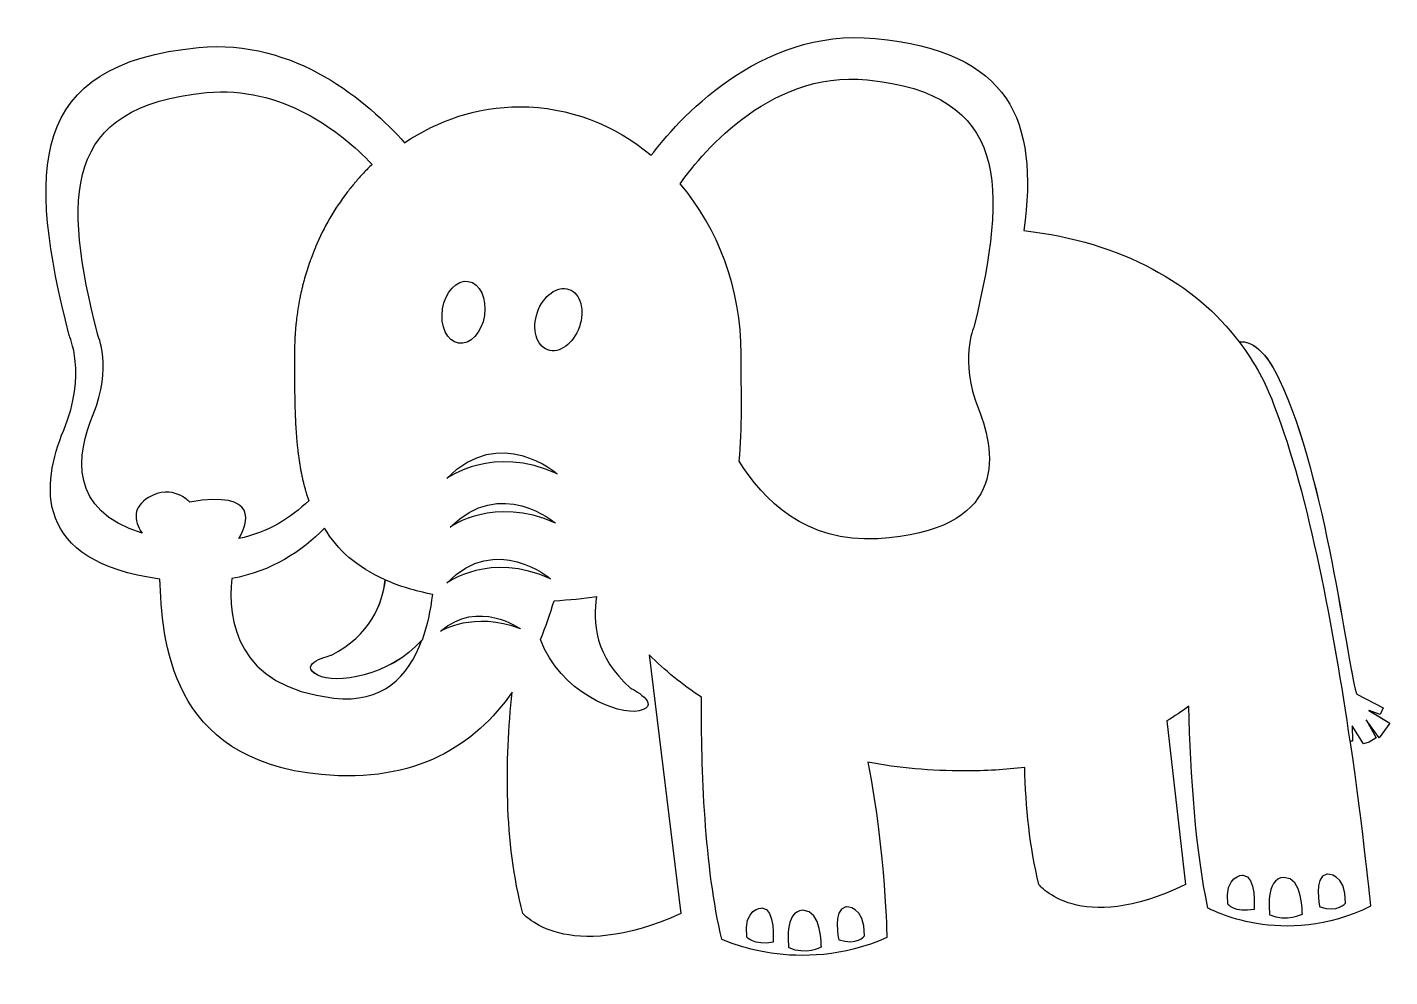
# Model space of a CAD drawing. Header units: centimetres. Extents: x -18.6 to 18.4, y -11.4 to 14.4.
import ezdxf

# ---------------------------------------------------------------- set-up
doc = ezdxf.new("R2010")
doc.units = ezdxf.units.CM
doc.header["$MEASUREMENT"] = 0
doc.layers.add('Layer 1', color=7, linetype='Continuous')

msp = doc.modelspace()

# ---------------------------------------------------------------- linework, layer by layer
at = {"layer": 'Layer 1', "color": 253}
for points, knots in [([(18.41914, -4.52965), (18.41914, -4.52965), (17.85574, -4.19004), (17.85574, -4.19004), (17.85574, -4.19004), (17.85574, -4.19004), (18.15899, -4.29574), (18.15899, -4.29574), (18.15899, -4.29574), (18.15899, -4.29574), (18.23796, -4.11673), (18.23796, -4.11673), (18.23796, -4.11673), (18.23796, -4.11673), (17.526, -3.74341), (17.526, -3.74341), (17.526, -3.74341), (17.52106, -3.73125), (17.51456, -3.71729), (17.50975, -3.70103), (17.50975, -3.70103), (17.24502, -2.82426), (16.69763, 2.08433), (15.42058, 4.80372), (15.42058, 4.80372), (14.98033, 5.74116), (14.5514, 5.84481), (14.33651, 5.82471), (14.33651, 5.82471), (14.33651, 5.82423), (14.33386, 5.82435), (14.33169, 5.82447), (14.33169, 5.82447), (13.13133, 7.40489), (11.16856, 8.52592), (8.48794, 8.8447), (8.48794, 8.8447), (8.88991, 11.83724), (8.12185, 13.70659), (4.44431, 14.05883), (4.44431, 14.05883), (1.27288, 14.36256), (-0.96364, 11.77343), (-1.63034, 10.88764), (-1.63034, 10.88764), (-2.62882, 11.71397), (-3.86445, 12.20345), (-5.20242, 12.20345), (-5.20242, 12.20345), (-6.34765, 12.20345), (-7.41775, 11.84554), (-8.32847, 11.22448), (-8.32847, 11.22448), (-9.31286, 12.33094), (-11.29862, 14.06317), (-13.92386, 13.81156), (-13.92386, 13.81156), (-18.57411, 13.36613), (-18.57387, 10.49699), (-17.43622, 5.9953), (-17.43622, 5.9953), (-17.43622, 5.9953), (-16.94156, 4.95649), (-17.58466, 3.4229), (-17.58466, 3.4229), (-18.18936, 1.98068), (-18.44313, -0.16097), (-14.9747, -0.61699), (-14.9747, -0.61699), (-14.90765, -2.24027), (-14.74115, -5.53582), (-10.5946, -5.92731), (-10.5946, -5.92731), (-8.0145, -6.17085), (-6.4076, -5.12639), (-5.40731, -3.68874), (-5.40731, -3.68874), (-5.60318, -5.54665), (-5.63448, -7.75283), (-5.1173, -9.69814), (-5.1173, -9.69814), (-5.1173, -9.69814), (-3.94667, -11.10256), (-0.82556, -9.69814), (-0.82556, -9.69814), (-0.82556, -9.69814), (-1.68415, -2.67485), (-1.68415, -2.67485), (-1.68415, -2.67485), (-1.26942, -3.09343), (-0.7951, -3.47999), (-0.26926, -3.82874), (-0.26926, -3.82874), (-0.27805, -5.78861), (-0.18523, -8.45034), (0.28439, -10.39781), (0.28439, -10.39781), (0.28439, -10.39781), (2.37524, -11.41519), (4.76489, -10.35158), (4.76489, -10.35158), (4.76489, -10.35158), (4.74214, -8.12481), (4.25048, -5.59323), (4.25048, -5.59323), (5.08896, -5.7466), (5.96826, -5.82846), (6.87416, -5.82846), (6.87416, -5.82846), (7.44647, -5.82846), (7.99122, -5.79463), (8.51044, -5.73191), (8.51044, -5.73191), (8.53392, -6.80539), (8.64431, -7.89451), (8.89495, -8.91225), (8.89495, -8.91225), (8.89495, -8.91225), (9.9795, -10.31655), (12.8714, -8.91225), (12.8714, -8.91225), (12.8714, -8.91225), (12.36831, -4.47039), (12.36831, -4.47039), (12.36831, -4.47039), (12.57501, -4.34507), (12.77256, -4.21264), (12.96061, -4.0724), (12.96061, -4.0724), (13.01213, -5.96763), (13.15347, -8.00708), (13.48164, -9.55054), (13.48164, -9.55054), (13.48164, -9.55054), (15.5418, -10.68698), (17.89617, -9.49902), (17.89617, -9.49902), (17.89617, -9.49902), (17.71078, -7.54336), (17.33987, -5.00371), (17.33987, -5.00371), (17.34107, -5.00985), (17.3418, -5.01623), (17.34252, -5.02213), (17.34252, -5.02213), (17.34252, -5.02213), (17.40849, -5.01719), (17.40849, -5.01719), (17.40849, -5.01719), (17.40849, -5.01719), (17.40006, -4.59993), (17.40006, -4.59993), (17.40006, -4.59993), (17.40006, -4.59993), (17.70825, -5.09435), (17.70825, -5.09435), (17.70825, -5.09435), (17.70825, -5.09435), (17.8609, -5.04764), (17.8609, -5.04764), (17.8609, -5.04764), (17.8609, -5.04764), (18.04942, -4.92774), (18.04942, -4.92774), (18.04942, -4.92774), (18.04942, -4.92774), (17.77627, -4.44319), (17.77627, -4.44319), (17.77627, -4.44319), (17.77627, -4.44319), (18.12972, -4.92858), (18.12972, -4.92858), (18.12972, -4.92858), (18.12972, -4.92858), (18.41913, -4.52962), (18.41913, -4.52962), (18.41913, -4.52962), (18.41913, -4.52962), (18.41914, -4.52965), (18.41914, -4.52965)], [0, 0, 0, 0, 0.02173913, 0.02173913, 0.02173913, 0.02173913, 0.04347826, 0.04347826, 0.04347826, 0.04347826, 0.06521739, 0.06521739, 0.06521739, 0.06521739, 0.08695652, 0.08695652, 0.08695652, 0.08695652, 0.10869565, 0.10869565, 0.10869565, 0.10869565, 0.13043478, 0.13043478, 0.13043478, 0.13043478, 0.15217391, 0.15217391, 0.15217391, 0.15217391, 0.17391304, 0.17391304, 0.17391304, 0.17391304, 0.19565217, 0.19565217, 0.19565217, 0.19565217, 0.2173913, 0.2173913, 0.2173913, 0.2173913, 0.23913043, 0.23913043, 0.23913043, 0.23913043, 0.26086957, 0.26086957, 0.26086957, 0.26086957, 0.2826087, 0.2826087, 0.2826087, 0.2826087, 0.30434783, 0.30434783, 0.30434783, 0.30434783, 0.32608696, 0.32608696, 0.32608696, 0.32608696, 0.34782609, 0.34782609, 0.34782609, 0.34782609, 0.36956522, 0.36956522, 0.36956522, 0.36956522, 0.39130435, 0.39130435, 0.39130435, 0.39130435, 0.41304348, 0.41304348, 0.41304348, 0.41304348, 0.43478261, 0.43478261, 0.43478261, 0.43478261, 0.45652174, 0.45652174, 0.45652174, 0.45652174, 0.47826087, 0.47826087, 0.47826087, 0.47826087, 0.5, 0.5, 0.5, 0.5, 0.52173913, 0.52173913, 0.52173913, 0.52173913, 0.54347826, 0.54347826, 0.54347826, 0.54347826, 0.56521739, 0.56521739, 0.56521739, 0.56521739, 0.58695652, 0.58695652, 0.58695652, 0.58695652, 0.60869565, 0.60869565, 0.60869565, 0.60869565, 0.63043478, 0.63043478, 0.63043478, 0.63043478, 0.65217391, 0.65217391, 0.65217391, 0.65217391, 0.67391304, 0.67391304, 0.67391304, 0.67391304, 0.69565217, 0.69565217, 0.69565217, 0.69565217, 0.7173913, 0.7173913, 0.7173913, 0.7173913, 0.73913043, 0.73913043, 0.73913043, 0.73913043, 0.76086957, 0.76086957, 0.76086957, 0.76086957, 0.7826087, 0.7826087, 0.7826087, 0.7826087, 0.80434783, 0.80434783, 0.80434783, 0.80434783, 0.82608696, 0.82608696, 0.82608696, 0.82608696, 0.84782609, 0.84782609, 0.84782609, 0.84782609, 0.86956522, 0.86956522, 0.86956522, 0.86956522, 0.89130435, 0.89130435, 0.89130435, 0.89130435, 0.91304348, 0.91304348, 0.91304348, 0.91304348, 0.93478261, 0.93478261, 0.93478261, 0.93478261, 0.95652174, 0.95652174, 0.95652174, 0.95652174, 1, 1, 1, 1]), ([(-10.24823, -3.84959), (-12.91597, -3.54176), (-13.13616, -1.70926), (-13.01806, -0.60725), (-13.01806, -0.60725), (-11.94109, -0.40645), (-11.11814, 0.1324), (-10.50249, 0.76141), (-10.50249, 0.76141), (-10.15301, 0.17911), (-9.63114, -0.2981), (-8.85261, -0.63891), (-8.85261, -0.63891), (-8.93134, -1.29585), (-9.25771, -2.14252), (-10.31734, -2.6845), (-10.31734, -2.6845), (-10.31734, -2.6845), (-11.29234, -2.91468), (-10.6844, -3.22864), (-10.6844, -3.22864), (-10.21261, -3.4723), (-8.7427, -3.27294), (-7.85679, -2.2741), (-7.85679, -2.2741), (-8.22433, -3.28486), (-8.93556, -4.00103), (-10.24825, -3.84958), (-10.24825, -3.84958), (-10.24825, -3.84958), (-10.24823, -3.84959), (-10.24823, -3.84959)], [0, 0, 0, 0, 0.11111111, 0.11111111, 0.11111111, 0.11111111, 0.22222222, 0.22222222, 0.22222222, 0.22222222, 0.33333333, 0.33333333, 0.33333333, 0.33333333, 0.44444444, 0.44444444, 0.44444444, 0.44444444, 0.55555556, 0.55555556, 0.55555556, 0.55555556, 0.66666667, 0.66666667, 0.66666667, 0.66666667, 0.77777778, 0.77777778, 0.77777778, 0.77777778, 1, 1, 1, 1])]:
    msp.add_open_spline(points, degree=3, knots=knots, dxfattribs=at)
at = {"layer": 'Layer 1', "color": 197}
for points, knots in [([(7.12856, 6.21728), (8.06636, 10.08671), (8.0666, 12.55256), (4.23305, 12.93527), (4.23305, 12.93527), (1.495, 13.20867), (-0.39866, 10.75449), (-0.84505, 10.11163), (-0.84505, 10.11163), (0.17955, 8.90729), (0.80941, 7.28004), (0.80941, 5.48726), (0.80941, 5.48726), (0.80941, 4.44761), (0.84661, 3.46334), (0.75752, 2.58489), (0.75752, 2.58489), (1.40086, 1.53477), (2.56426, 0.35776), (4.51824, 0.47754), (4.51824, 0.47754), (7.98474, 0.69014), (7.78093, 2.68854), (7.25051, 4.00652), (7.25051, 4.00652), (6.72069, 5.3245), (7.12856, 6.21728), (7.12856, 6.21728)], [0, 0, 0, 0, 0.125, 0.125, 0.125, 0.125, 0.25, 0.25, 0.25, 0.25, 0.375, 0.375, 0.375, 0.375, 0.5, 0.5, 0.5, 0.5, 0.625, 0.625, 0.625, 0.625, 0.75, 0.75, 0.75, 0.75, 1, 1, 1, 1]), ([(-15.27842, 1.59905), (-14.63243, 1.98248), (-14.16221, 1.47277), (-14.16221, 1.47277), (-14.16221, 1.47277), (-12.24519, 1.79637), (-12.59407, 0.88168), (-12.82846, 0.47839), (-12.82846, 0.47839), (-12.0356, 0.65126), (-11.41321, 1.04516), (-10.9307, 1.50889), (-10.9307, 1.50889), (-10.93684, 1.52671), (-10.94238, 1.54525), (-10.9484, 1.56318), (-10.9484, 1.56318), (-10.95948, 1.59532), (-10.97007, 1.62759), (-10.98042, 1.66021), (-10.98042, 1.66021), (-10.99306, 1.70018), (-11.00558, 1.74051), (-11.01738, 1.78144), (-11.01738, 1.78144), (-11.02725, 1.81527), (-11.03676, 1.84958), (-11.04591, 1.88425), (-11.04591, 1.88425), (-11.05687, 1.92446), (-11.06722, 1.96503), (-11.07697, 2.00584), (-11.07697, 2.00584), (-11.08588, 2.04196), (-11.09443, 2.07807), (-11.10237, 2.11431), (-11.10237, 2.11431), (-11.11152, 2.15476), (-11.12007, 2.19533), (-11.12849, 2.23626), (-11.12849, 2.23626), (-11.13607, 2.27394), (-11.14342, 2.31162), (-11.15052, 2.34978), (-11.15052, 2.34978), (-11.1581, 2.39047), (-11.16497, 2.43152), (-11.17195, 2.47293), (-11.17195, 2.47293), (-11.17845, 2.51206), (-11.18483, 2.5513), (-11.19073, 2.59103), (-11.19073, 2.59103), (-11.19687, 2.63196), (-11.20265, 2.67337), (-11.20819, 2.71503), (-11.20819, 2.71503), (-11.21361, 2.75572), (-11.21915, 2.79629), (-11.22408, 2.83746), (-11.22408, 2.83746), (-11.22902, 2.87887), (-11.23359, 2.92065), (-11.23792, 2.96254), (-11.23792, 2.96254), (-11.24237, 3.00455), (-11.24695, 3.04645), (-11.25092, 3.08894), (-11.25092, 3.08894), (-11.25477, 3.13107), (-11.25826, 3.17369), (-11.26163, 3.21631), (-11.26163, 3.21631), (-11.26536, 3.25893), (-11.26909, 3.30178), (-11.27198, 3.345), (-11.27198, 3.345), (-11.27499, 3.38762), (-11.27776, 3.43083), (-11.28029, 3.47405), (-11.28029, 3.47405), (-11.28318, 3.51799), (-11.28595, 3.56193), (-11.28812, 3.60623), (-11.28812, 3.60623), (-11.29041, 3.64933), (-11.29221, 3.69279), (-11.29414, 3.73613), (-11.29414, 3.73613), (-11.29631, 3.78152), (-11.29835, 3.82666), (-11.30028, 3.87241), (-11.30028, 3.87241), (-11.30185, 3.91587), (-11.30305, 3.95969), (-11.30425, 4.00351), (-11.30425, 4.00351), (-11.30582, 4.0495), (-11.30714, 4.09512), (-11.30846, 4.14147), (-11.30846, 4.14147), (-11.30966, 4.18698), (-11.31027, 4.23308), (-11.31111, 4.27895), (-11.31111, 4.27895), (-11.31195, 4.32421), (-11.31292, 4.36924), (-11.31364, 4.41499), (-11.31364, 4.41499), (-11.31412, 4.46158), (-11.31472, 4.50889), (-11.31521, 4.55608), (-11.31521, 4.55608), (-11.31557, 4.60171), (-11.31641, 4.64709), (-11.31665, 4.69308), (-11.31665, 4.69308), (-11.31701, 4.74328), (-11.31713, 4.79396), (-11.31713, 4.84452), (-11.31713, 4.84452), (-11.31761, 4.88714), (-11.31797, 4.92963), (-11.31797, 4.97237), (-11.31797, 4.97237), (-11.31809, 5.03726), (-11.31833, 5.10287), (-11.31833, 5.16824), (-11.31833, 5.16824), (-11.31833, 5.1981), (-11.31833, 5.22759), (-11.31833, 5.25745), (-11.31833, 5.25745), (-11.31833, 5.35159), (-11.31833, 5.44609), (-11.31833, 5.5412), (-11.31833, 5.5412), (-11.31833, 5.66327), (-11.31484, 5.7845), (-11.30906, 5.90488), (-11.30906, 5.90488), (-11.30713, 5.94364), (-11.30376, 5.98181), (-11.30148, 6.02021), (-11.30148, 6.02021), (-11.29618, 6.10183), (-11.29077, 6.18345), (-11.28306, 6.26423), (-11.28306, 6.26423), (-11.27861, 6.30889), (-11.27295, 6.35271), (-11.26789, 6.39702), (-11.26789, 6.39702), (-11.25934, 6.47142), (-11.25067, 6.54582), (-11.23996, 6.61961), (-11.23996, 6.61961), (-11.23358, 6.66463), (-11.22575, 6.70918), (-11.21865, 6.7536), (-11.21865, 6.7536), (-11.20661, 6.82631), (-11.19421, 6.89891), (-11.18025, 6.97078), (-11.18025, 6.97078), (-11.1717, 7.014), (-11.16267, 7.05698), (-11.1534, 7.09983), (-11.1534, 7.09983), (-11.13787, 7.1729), (-11.12114, 7.24562), (-11.10368, 7.31785), (-11.10368, 7.31785), (-11.09369, 7.35782), (-11.08358, 7.39779), (-11.07322, 7.43751), (-11.07322, 7.43751), (-11.05324, 7.51311), (-11.03181, 7.58799), (-11.00966, 7.66239), (-11.00966, 7.66239), (-10.99919, 7.69742), (-10.98907, 7.73245), (-10.978, 7.76737), (-10.978, 7.76737), (-10.95236, 7.84851), (-10.92515, 7.92857), (-10.89674, 8.00826), (-10.89674, 8.00826), (-10.88723, 8.03499), (-10.87832, 8.06195), (-10.86845, 8.08844), (-10.86845, 8.08844), (-10.83378, 8.18246), (-10.79718, 8.27516), (-10.75902, 8.36689), (-10.75902, 8.36689), (-10.7542, 8.37833), (-10.74987, 8.39), (-10.74493, 8.40156), (-10.74493, 8.40156), (-10.51752, 8.9386), (-10.22763, 9.43603), (-9.8867, 9.88314), (-9.8867, 9.88314), (-9.88393, 9.88663), (-9.88128, 9.89), (-9.87863, 9.89349), (-9.87863, 9.89349), (-9.81302, 9.97908), (-9.7456, 10.06287), (-9.67602, 10.14449), (-9.67602, 10.14449), (-9.67253, 10.14894), (-9.6688, 10.15316), (-9.66506, 10.15761), (-9.66506, 10.15761), (-9.59536, 10.23935), (-9.52421, 10.31893), (-9.45077, 10.39658), (-9.45077, 10.39658), (-9.44812, 10.39947), (-9.44547, 10.40236), (-9.44294, 10.40513), (-9.44294, 10.40513), (-9.36722, 10.48531), (-9.28993, 10.5632), (-9.21048, 10.63868), (-9.21048, 10.63868), (-10.09363, 11.56023), (-11.67116, 12.78274), (-13.70736, 12.58748), (-13.70736, 12.58748), (-17.61952, 12.21308), (-17.6194, 9.79911), (-16.6621, 6.01179), (-16.6621, 6.01179), (-16.6621, 6.01179), (-16.24593, 5.13791), (-16.78694, 3.84714), (-16.78694, 3.84714), (-17.23911, 2.76993), (-17.45664, 1.22876), (-15.4562, 0.62815), (-15.4562, 0.62815), (-15.69468, 0.98136), (-15.70648, 1.34505), (-15.27839, 1.59906), (-15.27839, 1.59906), (-15.27839, 1.59906), (-15.27842, 1.59905), (-15.27842, 1.59905)], [0, 0, 0, 0, 0.015625, 0.015625, 0.015625, 0.015625, 0.03125, 0.03125, 0.03125, 0.03125, 0.046875, 0.046875, 0.046875, 0.046875, 0.0625, 0.0625, 0.0625, 0.0625, 0.078125, 0.078125, 0.078125, 0.078125, 0.09375, 0.09375, 0.09375, 0.09375, 0.109375, 0.109375, 0.109375, 0.109375, 0.125, 0.125, 0.125, 0.125, 0.140625, 0.140625, 0.140625, 0.140625, 0.15625, 0.15625, 0.15625, 0.15625, 0.171875, 0.171875, 0.171875, 0.171875, 0.1875, 0.1875, 0.1875, 0.1875, 0.203125, 0.203125, 0.203125, 0.203125, 0.21875, 0.21875, 0.21875, 0.21875, 0.234375, 0.234375, 0.234375, 0.234375, 0.25, 0.25, 0.25, 0.25, 0.265625, 0.265625, 0.265625, 0.265625, 0.28125, 0.28125, 0.28125, 0.28125, 0.296875, 0.296875, 0.296875, 0.296875, 0.3125, 0.3125, 0.3125, 0.3125, 0.328125, 0.328125, 0.328125, 0.328125, 0.34375, 0.34375, 0.34375, 0.34375, 0.359375, 0.359375, 0.359375, 0.359375, 0.375, 0.375, 0.375, 0.375, 0.390625, 0.390625, 0.390625, 0.390625, 0.40625, 0.40625, 0.40625, 0.40625, 0.421875, 0.421875, 0.421875, 0.421875, 0.4375, 0.4375, 0.4375, 0.4375, 0.453125, 0.453125, 0.453125, 0.453125, 0.46875, 0.46875, 0.46875, 0.46875, 0.484375, 0.484375, 0.484375, 0.484375, 0.5, 0.5, 0.5, 0.5, 0.515625, 0.515625, 0.515625, 0.515625, 0.53125, 0.53125, 0.53125, 0.53125, 0.546875, 0.546875, 0.546875, 0.546875, 0.5625, 0.5625, 0.5625, 0.5625, 0.578125, 0.578125, 0.578125, 0.578125, 0.59375, 0.59375, 0.59375, 0.59375, 0.609375, 0.609375, 0.609375, 0.609375, 0.625, 0.625, 0.625, 0.625, 0.640625, 0.640625, 0.640625, 0.640625, 0.65625, 0.65625, 0.65625, 0.65625, 0.671875, 0.671875, 0.671875, 0.671875, 0.6875, 0.6875, 0.6875, 0.6875, 0.703125, 0.703125, 0.703125, 0.703125, 0.71875, 0.71875, 0.71875, 0.71875, 0.734375, 0.734375, 0.734375, 0.734375, 0.75, 0.75, 0.75, 0.75, 0.765625, 0.765625, 0.765625, 0.765625, 0.78125, 0.78125, 0.78125, 0.78125, 0.796875, 0.796875, 0.796875, 0.796875, 0.8125, 0.8125, 0.8125, 0.8125, 0.828125, 0.828125, 0.828125, 0.828125, 0.84375, 0.84375, 0.84375, 0.84375, 0.859375, 0.859375, 0.859375, 0.859375, 0.875, 0.875, 0.875, 0.875, 0.890625, 0.890625, 0.890625, 0.890625, 0.90625, 0.90625, 0.90625, 0.90625, 0.921875, 0.921875, 0.921875, 0.921875, 0.9375, 0.9375, 0.9375, 0.9375, 0.953125, 0.953125, 0.953125, 0.953125, 0.96875, 0.96875, 0.96875, 0.96875, 1, 1, 1, 1]), ([(-6.59815, 7.46435), (-6.91236, 7.51287), (-7.22488, 7.17699), (-7.29795, 6.71423), (-7.29795, 6.71423), (-7.36994, 6.25051), (-7.17407, 5.83566), (-6.86083, 5.78606), (-6.86083, 5.78606), (-6.54711, 5.73682), (-6.23362, 6.0733), (-6.16115, 6.53618), (-6.16115, 6.53618), (-6.0888, 6.9993), (-6.2843, 7.41499), (-6.59815, 7.46435)], [0, 0, 0, 0, 0.2, 0.2, 0.2, 0.2, 0.4, 0.4, 0.4, 0.4, 0.6, 0.6, 0.6, 0.6, 1, 1, 1, 1]), ([(-3.8648, 7.24681), (-4.17852, 7.35696), (-4.56292, 7.07947), (-4.72243, 6.62502), (-4.72243, 6.62502), (-4.88194, 6.17201), (-4.7559, 5.71491), (-4.44157, 5.60415), (-4.44157, 5.60415), (-4.12712, 5.494), (-3.74273, 5.77221), (-3.58358, 6.22558), (-3.58358, 6.22558), (-3.42407, 6.67931), (-3.54999, 7.13569), (-3.8648, 7.24681)], [0, 0, 0, 0, 0.2, 0.2, 0.2, 0.2, 0.4, 0.4, 0.4, 0.4, 0.6, 0.6, 0.6, 0.6, 1, 1, 1, 1]), ([(18.42023, -4.53001), (18.42023, -4.53001), (17.85695, -4.19052), (17.85695, -4.19052), (17.85695, -4.19052), (17.85695, -4.19052), (18.16008, -4.29622), (18.16008, -4.29622), (18.16008, -4.29622), (18.16008, -4.29622), (18.23905, -4.11721), (18.23905, -4.11721), (18.23905, -4.11721), (18.23905, -4.11721), (17.52721, -3.74389), (17.52721, -3.74389), (17.52721, -3.74389), (17.52227, -3.73197), (17.51589, -3.71789), (17.51096, -3.70163), (17.51096, -3.70163), (17.24623, -2.82486), (16.69884, 2.08385), (15.42179, 4.80324), (15.42179, 4.80324), (14.98166, 5.74068), (14.55273, 5.84433), (14.33772, 5.82411), (14.33772, 5.82411), (14.54767, 5.54746), (14.73451, 5.25685), (14.89715, 4.95372), (14.89715, 4.95372), (14.89715, 4.95372), (14.89908, 4.95709), (14.89908, 4.95709), (14.89908, 4.95709), (14.91533, 4.92543), (14.93134, 4.89184), (14.94723, 4.85934), (14.94723, 4.85934), (15.08302, 4.59618), (15.20209, 4.32483), (15.30249, 4.04481), (15.30249, 4.04481), (16.23403, 1.66118), (16.91409, -2.07715), (17.34387, -5.02298), (17.34387, -5.02298), (17.34387, -5.02298), (17.4096, -5.01792), (17.4096, -5.01792), (17.4096, -5.01792), (17.4096, -5.01792), (17.40141, -4.60078), (17.40141, -4.60078), (17.40141, -4.60078), (17.40141, -4.60078), (17.70936, -5.09496), (17.70936, -5.09496), (17.70936, -5.09496), (17.70936, -5.09496), (17.86213, -5.04825), (17.86213, -5.04825), (17.86213, -5.04825), (17.86213, -5.04825), (18.05053, -4.92859), (18.05053, -4.92859), (18.05053, -4.92859), (18.05053, -4.92859), (17.7775, -4.44392), (17.7775, -4.44392), (17.7775, -4.44392), (17.7775, -4.44392), (18.13095, -4.92931), (18.13095, -4.92931), (18.13095, -4.92931), (18.13095, -4.92931), (18.42024, -4.52999), (18.42024, -4.52999), (18.42024, -4.52999), (18.42024, -4.52999), (18.42023, -4.53001), (18.42023, -4.53001)], [0, 0, 0, 0, 0.04545455, 0.04545455, 0.04545455, 0.04545455, 0.09090909, 0.09090909, 0.09090909, 0.09090909, 0.13636364, 0.13636364, 0.13636364, 0.13636364, 0.18181818, 0.18181818, 0.18181818, 0.18181818, 0.22727273, 0.22727273, 0.22727273, 0.22727273, 0.27272727, 0.27272727, 0.27272727, 0.27272727, 0.31818182, 0.31818182, 0.31818182, 0.31818182, 0.36363636, 0.36363636, 0.36363636, 0.36363636, 0.40909091, 0.40909091, 0.40909091, 0.40909091, 0.45454545, 0.45454545, 0.45454545, 0.45454545, 0.5, 0.5, 0.5, 0.5, 0.54545455, 0.54545455, 0.54545455, 0.54545455, 0.59090909, 0.59090909, 0.59090909, 0.59090909, 0.63636364, 0.63636364, 0.63636364, 0.63636364, 0.68181818, 0.68181818, 0.68181818, 0.68181818, 0.72727273, 0.72727273, 0.72727273, 0.72727273, 0.77272727, 0.77272727, 0.77272727, 0.77272727, 0.81818182, 0.81818182, 0.81818182, 0.81818182, 0.86363636, 0.86363636, 0.86363636, 0.86363636, 0.90909091, 0.90909091, 0.90909091, 0.90909091, 1, 1, 1, 1]), ([(-7.17853, 2.11599), (-7.17853, 2.11599), (-5.93326, 3.04067), (-4.18178, 2.23698), (-4.18178, 2.23698), (-4.1819, 2.23698), (-5.74739, 3.59697), (-7.17853, 2.11599)], [0, 0, 0, 0, 0.33333333, 0.33333333, 0.33333333, 0.33333333, 1, 1, 1, 1]), ([(-4.23258, 0.90118), (-4.23258, 0.90118), (-5.72584, 2.1763), (-7.08957, 0.7891), (-7.08957, 0.7891), (-7.08969, 0.7891), (-5.90293, 1.65515), (-4.23258, 0.90118)], [0, 0, 0, 0, 0.33333333, 0.33333333, 0.33333333, 0.33333333, 1, 1, 1, 1]), ([(-4.36825, -0.61267), (-4.36825, -0.61267), (-5.83912, 0.66173), (-7.18346, -0.72583), (-7.18346, -0.72583), (-7.18346, -0.72583), (-6.0138, 0.14058), (-4.36825, -0.61267)], [0, 0, 0, 0, 0.33333333, 0.33333333, 0.33333333, 0.33333333, 1, 1, 1, 1]), ([(-10.68307, -3.22925), (-10.21116, -3.47291), (-8.74125, -3.27355), (-7.85558, -2.27471), (-7.85558, -2.27471), (-7.71617, -1.89092), (-7.62588, -1.465), (-7.57159, -1.02776), (-7.57159, -1.02776), (-8.06168, -0.93085), (-8.48423, -0.79963), (-8.85129, -0.63904), (-8.85129, -0.63904), (-8.9299, -1.2961), (-9.25627, -2.14314), (-10.31614, -2.68523), (-10.31614, -2.68523), (-10.31614, -2.68511), (-11.2909, -2.91517), (-10.68307, -3.22925)], [0, 0, 0, 0, 0.16666667, 0.16666667, 0.16666667, 0.16666667, 0.33333333, 0.33333333, 0.33333333, 0.33333333, 0.5, 0.5, 0.5, 0.5, 0.66666667, 0.66666667, 0.66666667, 0.66666667, 1, 1, 1, 1]), ([(-2.1912, -3.57788), (-3.165, -2.74204), (-3.22724, -1.76114), (-3.11456, -1.09601), (-3.11456, -1.09601), (-3.46801, -1.14693), (-3.85252, -1.18377), (-4.27183, -1.20532), (-4.27183, -1.20532), (-4.37271, -1.55709), (-4.4943, -1.91246), (-4.63889, -2.26254), (-4.63889, -2.26254), (-4.12039, -3.67719), (-2.52492, -4.33088), (-1.962, -4.19304), (-1.962, -4.19304), (-1.29747, -4.03028), (-2.19121, -3.57787), (-2.19121, -3.57787), (-2.19121, -3.57787), (-2.19121, -3.57787), (-2.1912, -3.57788), (-2.1912, -3.57788)], [0, 0, 0, 0, 0.14285714, 0.14285714, 0.14285714, 0.14285714, 0.28571429, 0.28571429, 0.28571429, 0.28571429, 0.42857143, 0.42857143, 0.42857143, 0.42857143, 0.57142857, 0.57142857, 0.57142857, 0.57142857, 0.71428571, 0.71428571, 0.71428571, 0.71428571, 1, 1, 1, 1]), ([(-5.17953, -1.97326), (-5.17953, -1.97326), (-6.32163, -1.13947), (-7.3567, -2.03682), (-7.3567, -2.03682), (-7.3567, -2.03682), (-6.45477, -1.47787), (-5.17953, -1.97326)], [0, 0, 0, 0, 0.33333333, 0.33333333, 0.33333333, 0.33333333, 1, 1, 1, 1]), ([(14.73535, -9.58848), (14.73535, -9.58848), (14.81938, -8.67596), (14.43041, -8.65778), (14.43041, -8.65778), (14.43041, -8.65778), (13.92828, -8.66091), (14.02194, -9.44667), (14.02194, -9.44667), (14.02194, -9.44667), (14.2107, -9.68287), (14.73534, -9.58848), (14.73534, -9.58848), (14.73534, -9.58848), (14.73535, -9.58848), (14.73535, -9.58848)], [0, 0, 0, 0, 0.2, 0.2, 0.2, 0.2, 0.4, 0.4, 0.4, 0.4, 0.6, 0.6, 0.6, 0.6, 1, 1, 1, 1]), ([(15.16007, -9.72994), (15.16007, -9.72994), (15.02765, -8.73375), (15.54398, -8.72039), (15.54398, -8.72039), (16.06043, -8.70667), (16.04695, -9.71417), (16.04695, -9.71417), (16.04695, -9.71417), (16.04695, -9.71417), (15.62199, -9.94001), (15.16007, -9.72994)], [0, 0, 0, 0, 0.25, 0.25, 0.25, 0.25, 0.5, 0.5, 0.5, 0.5, 1, 1, 1, 1]), ([(16.52259, -9.52119), (16.52259, -9.52119), (16.32817, -8.70317), (16.71063, -8.62925), (16.71063, -8.62925), (16.71063, -8.62925), (17.22744, -8.58122), (17.22191, -9.41513), (17.22191, -9.41513), (17.22179, -9.41513), (17.0122, -9.68214), (16.52259, -9.52119)], [0, 0, 0, 0, 0.25, 0.25, 0.25, 0.25, 0.5, 0.5, 0.5, 0.5, 1, 1, 1, 1]), ([(1.67534, -10.47922), (1.67534, -10.47922), (1.75937, -9.56634), (1.37052, -9.54828), (1.37052, -9.54828), (1.37052, -9.54828), (0.86827, -9.55141), (0.96193, -10.33741), (0.96193, -10.33741), (0.96193, -10.33741), (1.15057, -10.57325), (1.67533, -10.47922), (1.67533, -10.47922), (1.67533, -10.47922), (1.67534, -10.47922), (1.67534, -10.47922)], [0, 0, 0, 0, 0.2, 0.2, 0.2, 0.2, 0.4, 0.4, 0.4, 0.4, 0.6, 0.6, 0.6, 0.6, 1, 1, 1, 1]), ([(2.10018, -10.62067), (2.10018, -10.62067), (1.96776, -9.624), (2.48397, -9.61076), (2.48397, -9.61076), (3.00054, -9.5974), (2.98694, -10.6049), (2.98694, -10.6049), (2.98694, -10.6049), (2.98694, -10.6049), (2.56198, -10.8305), (2.10018, -10.62067)], [0, 0, 0, 0, 0.25, 0.25, 0.25, 0.25, 0.5, 0.5, 0.5, 0.5, 1, 1, 1, 1]), ([(3.46258, -10.41204), (3.46258, -10.41204), (3.26804, -9.59366), (3.6505, -9.5201), (3.6505, -9.5201), (3.6505, -9.5201), (4.16719, -9.47158), (4.16178, -10.30586), (4.16178, -10.30586), (4.16178, -10.30586), (3.95219, -10.57287), (3.46258, -10.41204)], [0, 0, 0, 0, 0.25, 0.25, 0.25, 0.25, 0.5, 0.5, 0.5, 0.5, 1, 1, 1, 1])]:
    msp.add_open_spline(points, degree=3, knots=knots, dxfattribs=at)

doc.saveas('drawing.dxf')
